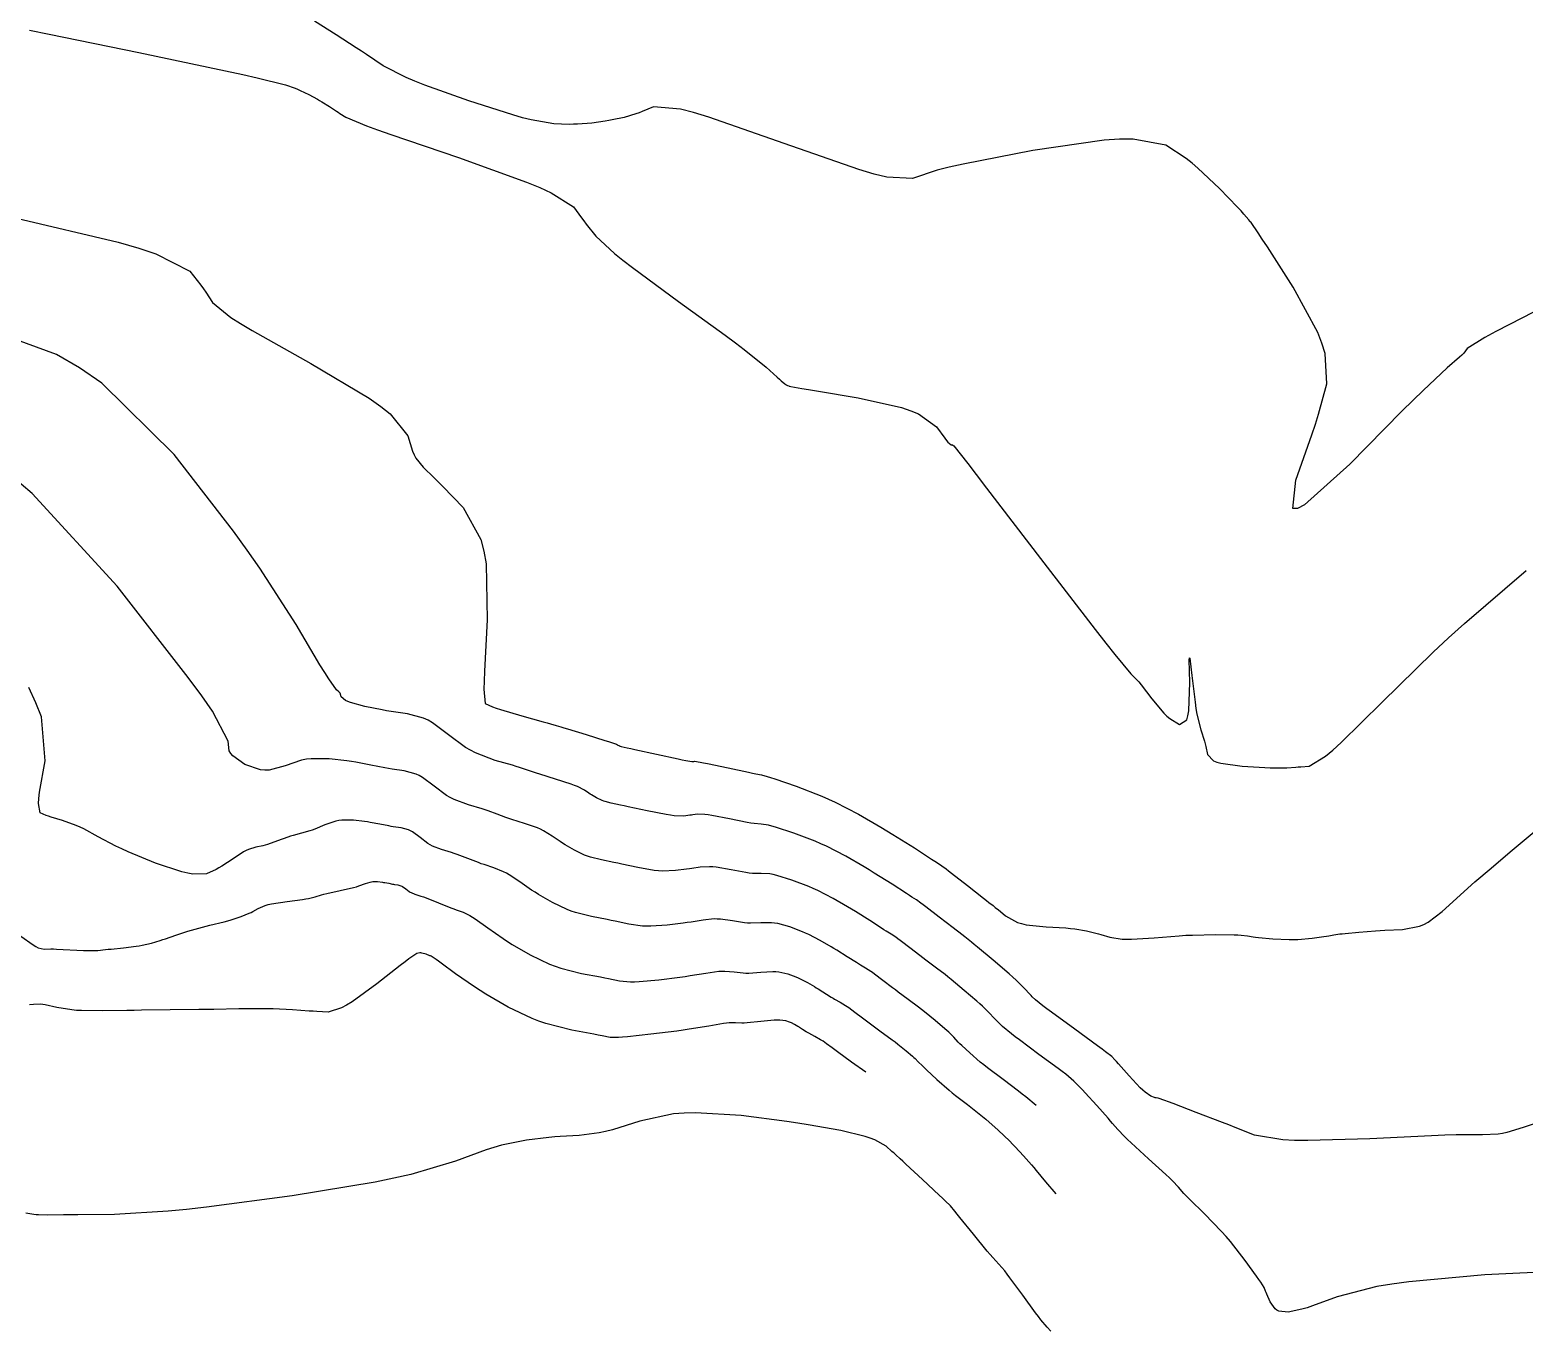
# Model space of a CAD drawing. Header units: metres. Extents: x 837475 to 838479, y 1189012 to 1191015.
# Drawn here: x 837605.8 to 837673.6, y 1189027.7 to 1189086.7 of the extents above; entities that cross this region are included whole.
import ezdxf

# ---------------------------------------------------------------- set-up
doc = ezdxf.new("R2010")
doc.units = ezdxf.units.M
doc.header["$LTSCALE"] = 0.3
doc.layers.add('COTAS 10', color=1, linetype='Continuous')
doc.layers.add('COTAS INT', color=252, linetype='Continuous')

msp = doc.modelspace()

# ---------------------------------------------------------------- linework, layer by layer
at = {"layer": 'COTAS 10'}
for points, elevation in [([(837605.763, 1189086.707), (837606.647, 1189086.529), (837610.726, 1189085.691), (837614.648, 1189084.863), (837615.434, 1189084.692), (837616.09, 1189084.547), (837617.378, 1189084.232), (837617.808, 1189084.071), (837617.924, 1189084.024), (837618.039, 1189083.974), (837618.44, 1189083.784), (837618.821, 1189083.579), (837618.922, 1189083.521), (837619.022, 1189083.463), (837619.367, 1189083.247), (837619.685, 1189083.037), (837619.767, 1189082.983), (837619.847, 1189082.931), (837620.117, 1189082.754), (837621.054, 1189082.373), (837621.556, 1189082.192), (837622.162, 1189081.977), (837625.224, 1189080.928), (837628.304, 1189079.817), (837628.921, 1189079.563), (837629.435, 1189079.332), (837630.443, 1189078.694), (837630.805, 1189078.195), (837630.912, 1189078.052), (837631.023, 1189077.907), (837631.451, 1189077.366), (837632.3, 1189076.575), (837632.677, 1189076.271), (837633.115, 1189075.931), (837635.206, 1189074.4), (837637.332, 1189072.866), (837637.791, 1189072.525), (837638.193, 1189072.22), (837639.181, 1189071.421), (837639.688, 1189070.962), (837639.789, 1189070.872), (837639.871, 1189070.798), (837640.026, 1189070.662), (837640.07, 1189070.631), (837640.084, 1189070.623), (837640.097, 1189070.615), (837640.151, 1189070.587), (837640.208, 1189070.564), (837640.224, 1189070.558), (837640.24, 1189070.553), (837640.299, 1189070.536), (837640.806, 1189070.447), (837641.104, 1189070.397), (837641.47, 1189070.335), (837643.364, 1189070.017), (837645.333, 1189069.577), (837645.748, 1189069.438), (837646.105, 1189069.291), (837646.922, 1189068.7), (837647.294, 1189068.186), (837647.37, 1189068.088), (837647.435, 1189068.01), (837647.574, 1189067.889), (837647.634, 1189067.886), (837647.649, 1189067.882), (837647.663, 1189067.877), (837647.708, 1189067.848), (837648.335, 1189067.04), (837648.716, 1189066.544), (837649.187, 1189065.93), (837651.637, 1189062.729), (837654.114, 1189059.511), (837654.602, 1189058.886), (837655.004, 1189058.376), (837655.741, 1189057.497), (837655.995, 1189057.246), (837656.093, 1189057.132), (837656.202, 1189056.999), (837656.694, 1189056.359), (837657.232, 1189055.716), (837657.37, 1189055.582), (837657.504, 1189055.466), (837657.947, 1189055.203), (837658.269, 1189055.409), (837658.326, 1189055.588), (837658.368, 1189055.82), (837658.405, 1189057.1), (837658.387, 1189058.138), (837658.395, 1189058.217), (837658.408, 1189058.207), (837658.504, 1189057.419), (837658.647, 1189056.205), (837658.69, 1189055.925), (837658.735, 1189055.671), (837658.91, 1189054.957), (837659.069, 1189054.449), (837659.104, 1189054.323), (837659.134, 1189054.205), (837659.211, 1189053.832), (837659.483, 1189053.551), (837659.637, 1189053.49), (837659.825, 1189053.436), (837660.788, 1189053.303), (837661.82, 1189053.241), (837662.052, 1189053.232), (837662.261, 1189053.226), (837662.819, 1189053.237), (837663.222, 1189053.268), (837663.332, 1189053.275), (837663.441, 1189053.282), (837663.831, 1189053.301), (837664.57, 1189053.754), (837664.899, 1189054.035), (837665.283, 1189054.382), (837667.118, 1189056.196), (837669.454, 1189058.485), (837670.152, 1189059.132), (837670.874, 1189059.784), (837673.666, 1189062.189)], 1630), ([(837605.372, 1189045.588), (837605.918, 1189045.195), (837606.04, 1189045.123), (837606.148, 1189045.066), (837606.431, 1189044.995), (837606.73, 1189045.012), (837606.847, 1189045.011), (837606.98, 1189045.008), (837608.211, 1189044.941), (837608.355, 1189044.937), (837608.486, 1189044.935), (837608.856, 1189044.948), (837609.21, 1189044.983), (837609.331, 1189044.995), (837609.462, 1189045.008), (837610.02, 1189045.065), (837610.595, 1189045.137), (837610.737, 1189045.159), (837610.871, 1189045.183), (837611.293, 1189045.278), (837611.691, 1189045.396), (837611.81, 1189045.434), (837611.932, 1189045.475), (837612.405, 1189045.64), (837612.944, 1189045.817), (837613.108, 1189045.865), (837613.278, 1189045.913), (837613.946, 1189046.084), (837614.595, 1189046.248), (837614.753, 1189046.291), (837614.902, 1189046.334), (837615.364, 1189046.484), (837615.726, 1189046.629), (837615.813, 1189046.669), (837615.893, 1189046.71), (837616.134, 1189046.854), (837616.459, 1189046.99), (837616.592, 1189047.025), (837616.743, 1189047.058), (837617.447, 1189047.167), (837618.145, 1189047.261), (837618.294, 1189047.285), (837618.422, 1189047.308), (837618.726, 1189047.382), (837619.006, 1189047.467), (837619.12, 1189047.496), (837619.25, 1189047.527), (837619.85, 1189047.662), (837620.457, 1189047.802), (837620.59, 1189047.837), (837620.708, 1189047.87), (837621.01, 1189047.975), (837621.218, 1189048.046), (837621.277, 1189048.058), (837621.337, 1189048.066), (837621.556, 1189048.066), (837621.77, 1189048.041), (837621.826, 1189048.033), (837621.88, 1189048.024), (837622.064, 1189047.99), (837622.232, 1189047.956), (837622.277, 1189047.948), (837622.32, 1189047.94), (837622.469, 1189047.919), (837622.611, 1189047.88), (837622.65, 1189047.862), (837622.69, 1189047.84), (837622.832, 1189047.734), (837622.982, 1189047.621), (837623.026, 1189047.595), (837623.072, 1189047.571), (837623.247, 1189047.505), (837623.521, 1189047.413), (837623.63, 1189047.372), (837623.752, 1189047.325), (837624.311, 1189047.103), (837624.879, 1189046.876), (837625.006, 1189046.827), (837625.121, 1189046.784), (837625.43, 1189046.677), (837625.74, 1189046.527), (837625.855, 1189046.456), (837625.983, 1189046.373), (837626.553, 1189045.969), (837627.246, 1189045.484), (837627.452, 1189045.351), (837627.664, 1189045.218), (837628.48, 1189044.742), (837629.358, 1189044.325), (837629.609, 1189044.23), (837629.864, 1189044.143), (837630.813, 1189043.904), (837631.667, 1189043.741), (837631.862, 1189043.703), (837632.039, 1189043.668), (837632.527, 1189043.566), (837633.028, 1189043.523), (837633.213, 1189043.525), (837633.417, 1189043.534), (837634.321, 1189043.614), (837635.276, 1189043.734), (837635.513, 1189043.767), (837635.738, 1189043.8), (837636.451, 1189043.919), (837637.034, 1189043.999), (837637.177, 1189044.007), (837637.311, 1189044.01), (837637.731, 1189043.97), (837638.141, 1189043.921), (837638.269, 1189043.918), (837638.404, 1189043.919), (837638.945, 1189043.96), (837639.488, 1189043.991), (837639.624, 1189043.986), (837639.754, 1189043.975), (837640.17, 1189043.883), (837640.535, 1189043.743), (837640.632, 1189043.701), (837640.727, 1189043.657), (837641.059, 1189043.487), (837641.376, 1189043.303), (837641.462, 1189043.252), (837641.548, 1189043.199), (837642.143, 1189042.823), (837642.219, 1189042.777), (837642.293, 1189042.733), (837642.544, 1189042.591), (837642.792, 1189042.444), (837642.863, 1189042.397), (837642.936, 1189042.348), (837643.208, 1189042.147), (837643.554, 1189041.884), (837643.673, 1189041.795), (837643.801, 1189041.7), (837644.349, 1189041.3), (837644.905, 1189040.89), (837645.039, 1189040.789), (837645.164, 1189040.693), (837645.543, 1189040.389), (837645.822, 1189040.149), (837645.885, 1189040.093), (837645.941, 1189040.042), (837646.088, 1189039.895), (837646.281, 1189039.701), (837646.366, 1189039.62), (837646.464, 1189039.527), (837646.932, 1189039.093), (837647.483, 1189038.606), (837647.633, 1189038.48), (837647.783, 1189038.358), (837648.315, 1189037.948), (837648.851, 1189037.535), (837649.002, 1189037.411), (837649.154, 1189037.283), (837649.714, 1189036.784), (837650.237, 1189036.286), (837650.366, 1189036.159), (837650.488, 1189036.036), (837650.869, 1189035.629), (837651.226, 1189035.217), (837651.332, 1189035.091), (837651.441, 1189034.96), (837651.863, 1189034.443), (837652.328, 1189033.902)], 1640)]:
    msp.add_lwpolyline(points, dxfattribs=dict(at, elevation=elevation))
at = {"layer": 'COTAS INT'}
for points, elevation in [([(837676.154, 1189075.012), (837672.916, 1189073.357), (837672.297, 1189073.031), (837671.797, 1189072.761), (837670.994, 1189072.265), (837670.843, 1189072.053), (837670.755, 1189071.963), (837670.647, 1189071.861), (837670.091, 1189071.377), (837668.996, 1189070.36), (837668.548, 1189069.921), (837668.038, 1189069.413), (837665.675, 1189067.008), (837663.613, 1189065.162), (837663.292, 1189065.006), (837663.08, 1189065.004), (837663.219, 1189066.279), (837663.949, 1189068.338), (837664.111, 1189068.831), (837664.254, 1189069.289), (837664.624, 1189070.665), (837664.545, 1189072.039), (837664.405, 1189072.497), (837664.214, 1189072.989), (837663.101, 1189075.043), (837661.928, 1189076.877), (837661.7, 1189077.229), (837661.515, 1189077.514), (837661.194, 1189077.982), (837661.15, 1189078.017), (837661.138, 1189078.03), (837661.127, 1189078.044), (837661.088, 1189078.106), (837660.862, 1189078.365), (837660.733, 1189078.504), (837660.575, 1189078.671), (837659.763, 1189079.518), (837658.779, 1189080.451), (837658.513, 1189080.673), (837658.249, 1189080.879), (837657.318, 1189081.491), (837655.836, 1189081.764), (837655.225, 1189081.756), (837654.527, 1189081.711), (837651.281, 1189081.249), (837648.125, 1189080.629), (837647.484, 1189080.484), (837646.944, 1189080.352), (837645.833, 1189079.973), (837644.662, 1189080.035), (837644.085, 1189080.18), (837643.397, 1189080.38), (837639.997, 1189081.566), (837636.585, 1189082.763), (837635.889, 1189082.97), (837635.302, 1189083.124), (837634.081, 1189083.231), (837633.563, 1189083.01), (837633.419, 1189082.956), (837633.274, 1189082.906), (837632.749, 1189082.752), (837632.201, 1189082.632), (837632.042, 1189082.603), (837631.88, 1189082.576), (837631.271, 1189082.493), (837630.625, 1189082.444), (837630.44, 1189082.438), (837630.253, 1189082.435), (837629.555, 1189082.451), (837628.528, 1189082.634), (837628.133, 1189082.736), (837627.69, 1189082.861), (837625.691, 1189083.495), (837623.69, 1189084.215), (837623.246, 1189084.393), (837622.849, 1189084.562), (837621.814, 1189085.095), (837621.046, 1189085.598), (837620.817, 1189085.748), (837620.582, 1189085.903), (837619.676, 1189086.5), (837618.692, 1189087.116)], 1628), ([(837605.165, 1189078.184), (837609.786, 1189077.087), (837610.716, 1189076.817), (837611.494, 1189076.563), (837613.039, 1189075.77), (837613.533, 1189075.129), (837613.648, 1189074.971), (837613.754, 1189074.821), (837614.056, 1189074.352), (837614.887, 1189073.674), (837615.326, 1189073.393), (837615.855, 1189073.072), (837618.522, 1189071.575), (837621.177, 1189070.002), (837621.7, 1189069.633), (837622.131, 1189069.292), (837622.92, 1189068.303), (837623.142, 1189067.595), (837623.216, 1189067.433), (837623.295, 1189067.285), (837623.625, 1189066.872), (837624.124, 1189066.399), (837624.309, 1189066.212), (837624.515, 1189066.002), (837625.43, 1189065.045), (837626.236, 1189063.588), (837626.374, 1189063.062), (837626.474, 1189062.483), (837626.529, 1189059.953), (837626.401, 1189057.619), (837626.387, 1189057.165), (837626.382, 1189056.794), (837626.44, 1189056.145), (837626.766, 1189055.996), (837626.931, 1189055.939), (837627.127, 1189055.875), (837628.105, 1189055.59), (837629.064, 1189055.324), (837629.249, 1189055.272), (837629.399, 1189055.23), (837629.65, 1189055.158), (837629.874, 1189055.088), (837630.007, 1189055.047), (837630.171, 1189054.997), (837631.02, 1189054.739), (837631.87, 1189054.479), (837632.035, 1189054.427), (837632.169, 1189054.384), (837632.4, 1189054.303), (837632.434, 1189054.279), (837632.444, 1189054.273), (837632.454, 1189054.266), (837632.494, 1189054.243), (837632.537, 1189054.223), (837632.549, 1189054.218), (837632.562, 1189054.214), (837632.608, 1189054.202), (837632.882, 1189054.143), (837633.038, 1189054.108), (837633.229, 1189054.066), (837634.207, 1189053.849), (837635.187, 1189053.635), (837635.379, 1189053.595), (837635.537, 1189053.563), (837635.82, 1189053.516), (837635.874, 1189053.523), (837635.888, 1189053.525), (837635.9, 1189053.526), (837635.941, 1189053.533), (837636.195, 1189053.491), (837636.342, 1189053.461), (837636.523, 1189053.425), (837637.456, 1189053.229), (837638.388, 1189053.033), (837638.569, 1189052.995), (837638.716, 1189052.966), (837638.969, 1189052.921), (837639.23, 1189052.843), (837639.384, 1189052.792), (837639.572, 1189052.729), (837640.542, 1189052.395), (837641.707, 1189051.948), (837642.017, 1189051.813), (837642.322, 1189051.673), (837643.379, 1189051.129), (837644.39, 1189050.544), (837644.666, 1189050.378), (837644.94, 1189050.211), (837645.916, 1189049.595), (837646.693, 1189049.09), (837646.842, 1189048.993), (837646.963, 1189048.915), (837647.162, 1189048.787), (837647.347, 1189048.645), (837647.459, 1189048.558), (837647.598, 1189048.45), (837648.319, 1189047.888), (837649.042, 1189047.324), (837649.182, 1189047.215), (837649.295, 1189047.127), (837649.487, 1189046.978), (837649.585, 1189046.898), (837649.64, 1189046.852), (837649.707, 1189046.796), (837650.049, 1189046.51), (837650.586, 1189046.219), (837650.776, 1189046.161), (837650.984, 1189046.112), (837651.885, 1189046.014), (837652.786, 1189045.965), (837652.995, 1189045.947), (837653.186, 1189045.928), (837653.728, 1189045.84), (837654.149, 1189045.734), (837654.264, 1189045.703), (837654.378, 1189045.67), (837654.784, 1189045.545), (837655.334, 1189045.462), (837655.539, 1189045.456), (837655.768, 1189045.458), (837656.785, 1189045.523), (837657.923, 1189045.613), (837658.227, 1189045.63), (837658.528, 1189045.644), (837659.576, 1189045.664), (837660.419, 1189045.655), (837660.59, 1189045.649), (837660.734, 1189045.642), (837661.03, 1189045.608), (837661.279, 1189045.561), (837661.393, 1189045.546), (837661.527, 1189045.531), (837662.174, 1189045.472), (837662.921, 1189045.438), (837663.117, 1189045.438), (837663.309, 1189045.443), (837663.965, 1189045.497), (837664.497, 1189045.57), (837664.611, 1189045.587), (837664.711, 1189045.603), (837664.95, 1189045.649), (837665.211, 1189045.691), (837665.325, 1189045.705), (837665.457, 1189045.719), (837666.08, 1189045.776), (837666.835, 1189045.833), (837667.049, 1189045.847), (837667.265, 1189045.86), (837668.064, 1189045.899), (837668.834, 1189046.044), (837669.031, 1189046.124), (837669.222, 1189046.222), (837669.857, 1189046.717), (837671.349, 1189048.051), (837672.08, 1189048.676), (837672.95, 1189049.413), (837677.242, 1189053)], 1632), ([(837674.265, 1189037.153), (837673.532, 1189036.906), (837672.8, 1189036.675), (837672.6, 1189036.635), (837672.402, 1189036.604), (837671.698, 1189036.578), (837670.491, 1189036.575), (837669.976, 1189036.559), (837669.382, 1189036.536), (837666.582, 1189036.399), (837663.764, 1189036.315), (837663.159, 1189036.326), (837662.629, 1189036.352), (837661.35, 1189036.567), (837660.466, 1189036.914), (837660.187, 1189037.023), (837659.892, 1189037.138), (837658.703, 1189037.596), (837657.654, 1189037.995), (837657.448, 1189038.072), (837657.278, 1189038.134), (837656.97, 1189038.235), (837656.878, 1189038.253), (837656.845, 1189038.262), (837656.807, 1189038.273), (837656.644, 1189038.327), (837656.379, 1189038.51), (837656.278, 1189038.602), (837656.164, 1189038.712), (837655.655, 1189039.257), (837655.177, 1189039.794), (837655.083, 1189039.898), (837655.006, 1189039.984), (837654.867, 1189040.136), (837654.591, 1189040.342), (837654.428, 1189040.462), (837654.227, 1189040.609), (837653.187, 1189041.369), (837652.131, 1189042.144), (837651.919, 1189042.301), (837651.744, 1189042.432), (837651.402, 1189042.699), (837651.259, 1189042.84), (837651.208, 1189042.894), (837651.153, 1189042.953), (837650.911, 1189043.218), (837650.526, 1189043.6), (837650.38, 1189043.734), (837650.218, 1189043.879), (837649.489, 1189044.505), (837648.781, 1189045.094), (837648.631, 1189045.217), (837648.502, 1189045.323), (837648.202, 1189045.559), (837647.922, 1189045.77), (837647.805, 1189045.86), (837647.67, 1189045.964), (837647.041, 1189046.452), (837646.432, 1189046.925), (837646.31, 1189047.018), (837646.208, 1189047.095), (837646.007, 1189047.238), (837645.796, 1189047.369), (837645.687, 1189047.439), (837645.556, 1189047.523), (837644.9, 1189047.948), (837644.092, 1189048.458), (837643.865, 1189048.596), (837643.637, 1189048.734), (837642.799, 1189049.219), (837641.923, 1189049.669), (837641.671, 1189049.785), (837641.414, 1189049.897), (837640.449, 1189050.267), (837639.617, 1189050.54), (837639.444, 1189050.591), (837639.295, 1189050.63), (837638.963, 1189050.681), (837638.638, 1189050.704), (837638.494, 1189050.726), (837638.326, 1189050.755), (837637.525, 1189050.914), (837636.72, 1189051.071), (837636.551, 1189051.098), (837636.405, 1189051.118), (837636.068, 1189051.13), (837635.86, 1189051.095), (837635.794, 1189051.085), (837635.725, 1189051.076), (837635.445, 1189051.04), (837635.007, 1189051.056), (837634.838, 1189051.077), (837634.648, 1189051.107), (837633.787, 1189051.278), (837632.931, 1189051.467), (837632.744, 1189051.507), (837632.578, 1189051.542), (837632.159, 1189051.628), (837631.887, 1189051.696), (837631.814, 1189051.721), (837631.742, 1189051.748), (837631.491, 1189051.868), (837631.257, 1189052.004), (837631.196, 1189052.042), (837631.137, 1189052.081), (837630.938, 1189052.219), (837630.623, 1189052.381), (837630.49, 1189052.434), (837630.337, 1189052.491), (837629.622, 1189052.724), (837628.909, 1189052.944), (837628.757, 1189052.992), (837628.625, 1189053.035), (837628.315, 1189053.144), (837627.987, 1189053.254), (837627.844, 1189053.297), (837627.678, 1189053.346), (837626.89, 1189053.569), (837625.996, 1189053.906), (837625.763, 1189054.026), (837625.536, 1189054.159), (837624.77, 1189054.735), (837624.045, 1189055.279), (837623.844, 1189055.39), (837623.643, 1189055.484), (837622.916, 1189055.683), (837622.175, 1189055.787), (837621.965, 1189055.822), (837621.754, 1189055.859), (837620.972, 1189056.015), (837620.326, 1189056.189), (837620.199, 1189056.237), (837620.094, 1189056.286), (837619.906, 1189056.461), (837619.848, 1189056.616), (837619.826, 1189056.651), (837619.802, 1189056.683), (837619.693, 1189056.772), (837619.336, 1189057.268), (837619.155, 1189057.557), (837618.939, 1189057.911), (837617.861, 1189059.738), (837616.215, 1189062.294), (837615.641, 1189063.108), (837615.014, 1189063.968), (837612.324, 1189067.456), (837609.034, 1189070.686), (837608.03, 1189071.382), (837606.986, 1189071.993), (837602.877, 1189073.483)], 1634), ([(837675.304, 1189030.393), (837671.797, 1189030.228), (837668.35, 1189029.905), (837667.583, 1189029.8), (837666.897, 1189029.687), (837665.096, 1189029.225), (837663.981, 1189028.809), (837663.728, 1189028.727), (837663.498, 1189028.658), (837662.869, 1189028.528), (837662.456, 1189028.577), (837662.362, 1189028.621), (837662.278, 1189028.679), (837662.05, 1189029), (837661.907, 1189029.347), (837661.876, 1189029.422), (837661.85, 1189029.486), (837661.786, 1189029.641), (837661.63, 1189029.887), (837661.545, 1189030.009), (837661.443, 1189030.155), (837660.923, 1189030.878), (837660.251, 1189031.736), (837660.053, 1189031.967), (837659.85, 1189032.196), (837659.072, 1189032.997), (837658.398, 1189033.658), (837658.259, 1189033.798), (837658.142, 1189033.918), (837657.893, 1189034.198), (837657.617, 1189034.492), (837657.483, 1189034.621), (837657.323, 1189034.772), (837656.536, 1189035.491), (837655.743, 1189036.215), (837655.579, 1189036.368), (837655.44, 1189036.501), (837655.138, 1189036.813), (837654.905, 1189037.089), (837654.808, 1189037.2), (837654.698, 1189037.326), (837654.186, 1189037.906), (837653.66, 1189038.489), (837653.542, 1189038.616), (837653.435, 1189038.73), (837653.149, 1189039.018), (837652.779, 1189039.322), (837652.619, 1189039.445), (837652.435, 1189039.584), (837651.563, 1189040.229), (837650.681, 1189040.882), (837650.491, 1189041.027), (837650.323, 1189041.157), (837649.912, 1189041.497), (837649.661, 1189041.736), (837649.594, 1189041.803), (837649.529, 1189041.869), (837649.303, 1189042.11), (837648.997, 1189042.414), (837648.882, 1189042.52), (837648.753, 1189042.636), (837648.174, 1189043.133), (837647.575, 1189043.627), (837647.434, 1189043.741), (837647.303, 1189043.845), (837646.918, 1189044.139), (837646.548, 1189044.413), (837646.427, 1189044.505), (837646.298, 1189044.604), (837645.764, 1189045.017), (837645.267, 1189045.399), (837645.161, 1189045.478), (837645.069, 1189045.545), (837644.853, 1189045.689), (837644.628, 1189045.824), (837644.531, 1189045.885), (837644.418, 1189045.957), (837643.885, 1189046.3), (837643.244, 1189046.705), (837643.064, 1189046.815), (837642.883, 1189046.924), (837642.219, 1189047.308), (837641.525, 1189047.665), (837641.324, 1189047.757), (837641.121, 1189047.846), (837640.356, 1189048.139), (837639.663, 1189048.352), (837639.504, 1189048.389), (837639.359, 1189048.417), (837638.957, 1189048.441), (837638.56, 1189048.442), (837638.419, 1189048.457), (837638.264, 1189048.477), (837637.594, 1189048.599), (837636.917, 1189048.717), (837636.76, 1189048.734), (837636.614, 1189048.745), (837636.196, 1189048.726), (837635.819, 1189048.663), (837635.7, 1189048.646), (837635.575, 1189048.628), (837635.07, 1189048.565), (837634.477, 1189048.548), (837634.296, 1189048.56), (837634.108, 1189048.579), (837633.367, 1189048.708), (837632.634, 1189048.867), (837632.45, 1189048.906), (837632.275, 1189048.942), (837631.711, 1189049.053), (837631.213, 1189049.179), (837631.079, 1189049.224), (837630.948, 1189049.274), (837630.487, 1189049.492), (837630.059, 1189049.742), (837629.948, 1189049.812), (837629.84, 1189049.882), (837629.477, 1189050.136), (837629.076, 1189050.379), (837628.945, 1189050.442), (837628.805, 1189050.503), (837628.225, 1189050.708), (837627.646, 1189050.891), (837627.507, 1189050.937), (837627.376, 1189050.982), (837626.981, 1189051.13), (837626.575, 1189051.278), (837626.439, 1189051.322), (837626.292, 1189051.368), (837625.676, 1189051.548), (837625.021, 1189051.794), (837624.85, 1189051.882), (837624.685, 1189051.979), (837624.124, 1189052.401), (837623.593, 1189052.799), (837623.446, 1189052.88), (837623.299, 1189052.949), (837622.767, 1189053.095), (837622.211, 1189053.174), (837622.049, 1189053.202), (837621.883, 1189053.231), (837621.254, 1189053.358), (837620.566, 1189053.489), (837620.363, 1189053.521), (837620.154, 1189053.551), (837619.354, 1189053.646), (837618.539, 1189053.647), (837618.321, 1189053.618), (837618.106, 1189053.577), (837617.356, 1189053.325), (837616.633, 1189053.129), (837616.435, 1189053.124), (837616.237, 1189053.141), (837615.533, 1189053.377), (837614.99, 1189053.769), (837614.894, 1189053.883), (837614.823, 1189054), (837614.766, 1189054.445), (837614.055, 1189055.805), (837613.572, 1189056.499), (837612.965, 1189057.331), (837609.741, 1189061.482), (837605.883, 1189065.674), (837604.877, 1189066.531)], 1636), ([(837651.432, 1189037.901), (837650.966, 1189038.302), (837650.81, 1189038.428), (837650.643, 1189038.56), (837649.939, 1189039.088), (837649.232, 1189039.62), (837649.062, 1189039.754), (837648.903, 1189039.881), (837648.422, 1189040.295), (837648.063, 1189040.632), (837647.98, 1189040.711), (837647.905, 1189040.785), (837647.696, 1189041.003), (837647.469, 1189041.228), (837647.383, 1189041.307), (837647.287, 1189041.392), (837646.858, 1189041.761), (837646.37, 1189042.16), (837646.237, 1189042.265), (837646.104, 1189042.368), (837645.634, 1189042.72), (837645.175, 1189043.057), (837645.05, 1189043.15), (837644.926, 1189043.244), (837644.486, 1189043.582), (837644.101, 1189043.873), (837644.012, 1189043.938), (837643.93, 1189043.994), (837643.699, 1189044.14), (837643.461, 1189044.279), (837643.375, 1189044.331), (837643.281, 1189044.39), (837642.869, 1189044.653), (837642.396, 1189044.952), (837642.263, 1189045.033), (837642.129, 1189045.113), (837641.639, 1189045.397), (837641.126, 1189045.661), (837640.978, 1189045.729), (837640.828, 1189045.795), (837640.263, 1189046.011), (837639.708, 1189046.163), (837639.564, 1189046.187), (837639.424, 1189046.204), (837638.951, 1189046.2), (837638.482, 1189046.181), (837638.344, 1189046.187), (837638.203, 1189046.199), (837637.662, 1189046.285), (837637.114, 1189046.363), (837636.968, 1189046.371), (837636.824, 1189046.372), (837636.323, 1189046.322), (837635.779, 1189046.232), (837635.607, 1189046.207), (837635.425, 1189046.181), (837634.695, 1189046.09), (837633.947, 1189046.041), (837633.754, 1189046.043), (837633.568, 1189046.051), (837632.947, 1189046.137), (837632.336, 1189046.267), (837632.156, 1189046.304), (837631.971, 1189046.342), (837631.262, 1189046.478), (837630.539, 1189046.661), (837630.344, 1189046.727), (837630.153, 1189046.799), (837629.484, 1189047.117), (837628.862, 1189047.48), (837628.7, 1189047.582), (837628.543, 1189047.683), (837628.015, 1189048.052), (837627.53, 1189048.376), (837627.4, 1189048.449), (837627.272, 1189048.515), (837626.828, 1189048.693), (837626.384, 1189048.837), (837626.257, 1189048.882), (837626.128, 1189048.929), (837625.646, 1189049.116), (837625.164, 1189049.302), (837625.034, 1189049.347), (837624.907, 1189049.391), (837624.461, 1189049.527), (837624.046, 1189049.683), (837623.938, 1189049.739), (837623.833, 1189049.8), (837623.478, 1189050.068), (837623.141, 1189050.32), (837623.048, 1189050.371), (837622.955, 1189050.415), (837622.618, 1189050.507), (837622.265, 1189050.557), (837622.163, 1189050.575), (837622.058, 1189050.593), (837621.659, 1189050.674), (837621.223, 1189050.756), (837621.094, 1189050.777), (837620.962, 1189050.796), (837620.455, 1189050.856), (837619.935, 1189050.855), (837619.794, 1189050.836), (837619.654, 1189050.808), (837619.161, 1189050.64), (837618.703, 1189050.447), (837618.586, 1189050.403), (837618.473, 1189050.365), (837618.097, 1189050.261), (837617.718, 1189050.162), (837617.603, 1189050.127), (837617.483, 1189050.088), (837617.012, 1189049.918), (837616.556, 1189049.756), (837616.445, 1189049.723), (837616.341, 1189049.694), (837616.022, 1189049.629), (837615.698, 1189049.528), (837615.59, 1189049.476), (837615.475, 1189049.414), (837614.996, 1189049.104), (837614.489, 1189048.77), (837614.356, 1189048.693), (837614.226, 1189048.623), (837613.784, 1189048.426), (837613.175, 1189048.408), (837612.939, 1189048.45), (837612.675, 1189048.513), (837611.48, 1189048.911), (837610.238, 1189049.418), (837609.945, 1189049.549), (837609.673, 1189049.676), (837608.875, 1189050.101), (837608.229, 1189050.457), (837608.053, 1189050.54), (837607.878, 1189050.616), (837607.26, 1189050.834), (837606.734, 1189050.995), (837606.617, 1189051.034), (837606.513, 1189051.071), (837606.242, 1189051.187), (837606.163, 1189051.61), (837606.18, 1189051.84), (837606.213, 1189052.12), (837606.475, 1189053.542), (837606.297, 1189055.542), (837606.053, 1189056.186), (837605.724, 1189056.87)], 1638), ([(837643.707, 1189039.413), (837643.065, 1189039.88), (837642.428, 1189040.343), (837642.295, 1189040.44), (837642.182, 1189040.523), (837641.931, 1189040.711), (837641.77, 1189040.822), (837641.714, 1189040.857), (837641.653, 1189040.894), (837641.39, 1189041.042), (837641.125, 1189041.188), (837641.063, 1189041.223), (837641.006, 1189041.256), (837640.838, 1189041.359), (837640.7, 1189041.446), (837640.661, 1189041.47), (837640.622, 1189041.493), (837640.479, 1189041.576), (837640.329, 1189041.653), (837640.286, 1189041.673), (837640.242, 1189041.692), (837640.077, 1189041.756), (837639.799, 1189041.786), (837639.684, 1189041.784), (837639.552, 1189041.778), (837638.939, 1189041.72), (837638.326, 1189041.657), (837638.194, 1189041.648), (837638.079, 1189041.643), (837637.8, 1189041.655), (837637.508, 1189041.656), (837637.385, 1189041.644), (837637.243, 1189041.626), (837636.579, 1189041.515), (837635.697, 1189041.369), (837635.419, 1189041.328), (837635.126, 1189041.287), (837633.946, 1189041.139), (837632.887, 1189041.026), (837632.671, 1189041.008), (837632.488, 1189040.995), (837632.108, 1189040.995), (837631.741, 1189041.068), (837631.568, 1189041.102), (837631.363, 1189041.141), (837630.364, 1189041.329), (837629.19, 1189041.625), (837628.874, 1189041.733), (837628.564, 1189041.85), (837627.476, 1189042.367), (837626.466, 1189042.956), (837626.204, 1189043.121), (837625.949, 1189043.286), (837625.091, 1189043.885), (837624.436, 1189044.37), (837624.31, 1189044.464), (837624.207, 1189044.539), (837624.033, 1189044.661), (837623.978, 1189044.682), (837623.95, 1189044.693), (837623.917, 1189044.706), (837623.753, 1189044.773), (837623.568, 1189044.827), (837623.521, 1189044.832), (837623.477, 1189044.834), (837623.333, 1189044.805), (837622.977, 1189044.561), (837622.798, 1189044.426), (837622.584, 1189044.263), (837621.524, 1189043.431), (837620.401, 1189042.613), (837620.149, 1189042.458), (837619.922, 1189042.335), (837619.313, 1189042.147), (837618.794, 1189042.172), (837618.624, 1189042.182), (837618.442, 1189042.193), (837617.69, 1189042.246), (837616.813, 1189042.29), (837616.552, 1189042.297), (837616.284, 1189042.3), (837615.253, 1189042.292), (837614.118, 1189042.27), (837613.784, 1189042.264), (837613.442, 1189042.259), (837612.136, 1189042.245), (837610.839, 1189042.231), (837610.502, 1189042.226), (837610.175, 1189042.221), (837609.073, 1189042.2), (837608.122, 1189042.211), (837607.89, 1189042.225), (837607.672, 1189042.245), (837606.995, 1189042.358), (837606.476, 1189042.469), (837606.357, 1189042.487), (837606.249, 1189042.499), (837605.946, 1189042.497), (837605.755, 1189042.469)], 1642), ([(837652.106, 1189027.668), (837651.93, 1189027.849), (837651.65, 1189028.179), (837651.537, 1189028.324), (837651.41, 1189028.492), (837650.827, 1189029.295), (837650.246, 1189030.093), (837650.121, 1189030.258), (837650.012, 1189030.399), (837649.746, 1189030.705), (837649.468, 1189031.005), (837649.351, 1189031.142), (837649.217, 1189031.302), (837648.588, 1189032.074), (837647.978, 1189032.831), (837647.855, 1189032.983), (837647.753, 1189033.109), (837647.552, 1189033.352), (837647.315, 1189033.583), (837647.19, 1189033.701), (837647.039, 1189033.843), (837646.28, 1189034.549), (837645.53, 1189035.244), (837645.385, 1189035.377), (837645.267, 1189035.486), (837645.068, 1189035.667), (837644.988, 1189035.738), (837644.945, 1189035.776), (837644.893, 1189035.824), (837644.63, 1189036.065), (837644.119, 1189036.354), (837643.911, 1189036.431), (837643.673, 1189036.507), (837642.575, 1189036.772), (837641.099, 1189037.033), (837640.624, 1189037.106), (837640.119, 1189037.18), (837638.058, 1189037.453), (837635.984, 1189037.581), (837635.472, 1189037.565), (837634.986, 1189037.526), (837633.457, 1189037.196), (837632.21, 1189036.807), (837631.903, 1189036.73), (837631.612, 1189036.667), (837630.699, 1189036.55), (837629.843, 1189036.5), (837629.589, 1189036.478), (837629.327, 1189036.453), (837628.317, 1189036.333), (837627.178, 1189036.102), (837626.834, 1189036.006), (837626.478, 1189035.896), (837625.09, 1189035.385), (837623.06, 1189034.777), (837622.298, 1189034.606), (837621.451, 1189034.433), (837617.671, 1189033.803), (837613.795, 1189033.286), (837612.886, 1189033.186), (837612.049, 1189033.105), (837609.62, 1189032.966), (837607.958, 1189032.95), (837607.604, 1189032.946), (837607.297, 1189032.943), (837606.57, 1189032.932), (837606.161, 1189032.941), (837606.054, 1189032.95), (837605.95, 1189032.961), (837605.595, 1189033.027)], 1644)]:
    msp.add_lwpolyline(points, dxfattribs=dict(at, elevation=elevation))

doc.saveas('drawing.dxf')
